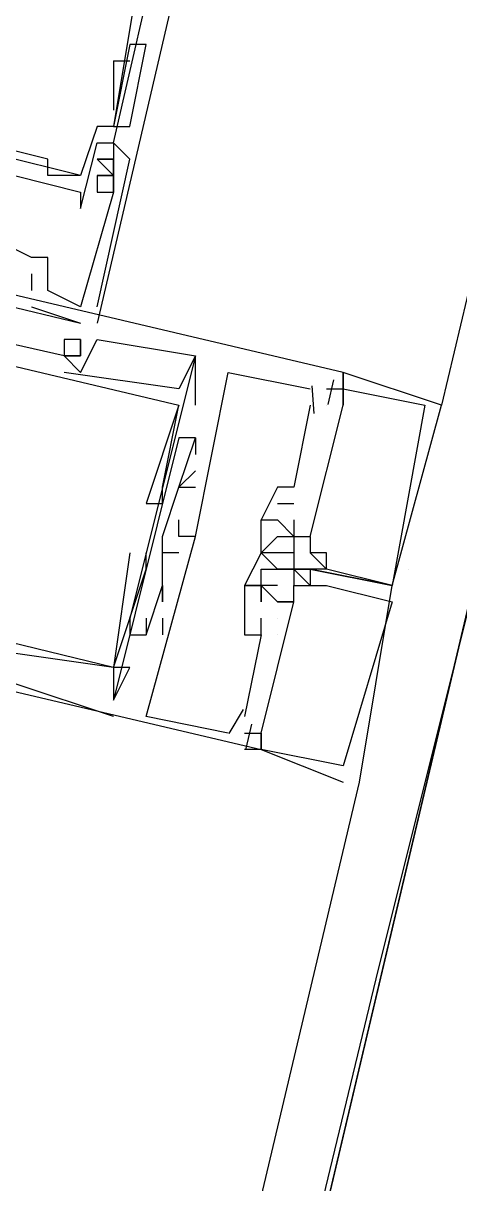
# Model space of a CAD drawing. Header units: feet. Extents: x -84 to 198, y -22 to 181.
# Drawn here: x 133.047 to 133.402, y 97.758 to 98.702 of the extents above; entities that cross this region are included whole.
import ezdxf

# ---------------------------------------------------------------- set-up
doc = ezdxf.new("R2010")
doc.units = ezdxf.units.FT
doc.layers.add('A-LINEA', color=7, linetype='CONTINUOUS')

msp = doc.modelspace()

# ---------------------------------------------------------------- linework, layer by layer
at = {"layer": 'A-LINEA'}
for p, q in [((135.2667, 106.0978), (131.36, 89.5511)), ((135.1333, 105.7644), (133.3867, 98.3911)), ((135.1333, 105.7644), (133.3867, 98.3911)), ((133.2, 98.8578), (133.1067, 98.4578)), ((133.1333, 98.6844), (133.12, 98.6178)), ((133.1333, 98.6844), (133.12, 98.6178)), ((133.1467, 98.6844), (133.1467, 98.6844)), ((133.12, 98.6711), (133.12, 98.6444)), ((133.12, 98.6711), (133.1333, 98.6711)), ((133.12, 98.6444), (133.12, 98.6311)), ((133.1067, 98.6178), (133.1067, 98.6178)), ((133.12, 98.6178), (133.12, 98.6178)), ((133.1333, 98.6178), (133.1333, 98.6178)), ((133.0933, 98.5778), (132.9867, 98.6044)), ((133.0933, 98.5778), (132.9867, 98.6044)), ((133.0933, 98.5778), (132.9867, 98.6044)), ((133.1067, 98.6044), (133.1067, 98.6044)), ((133.12, 98.6044), (133.12, 98.6044)), ((133.12, 98.6044), (133.12, 98.6044)), ((133.12, 98.6044), (133.12, 98.6044)), ((133.12, 98.6044), (133.12, 98.6044)), ((133.0667, 98.5911), (133.0667, 98.5911)), ((133.12, 98.5911), (133.1067, 98.5911)), ((133.12, 98.5911), (133.12, 98.5911)), ((133.12, 98.5911), (133.12, 98.5911)), ((133.12, 98.5911), (133.12, 98.5911)), ((133.1333, 98.5911), (133.1333, 98.5911)), ((133.1333, 98.5911), (133.1333, 98.5911)), ((133.1333, 98.5911), (133.1333, 98.5911)), ((133.0667, 98.5778), (133.0667, 98.5778)), ((133.0933, 98.5778), (133.0933, 98.5778)), ((133.1067, 98.5778), (133.1067, 98.5778)), ((133.1067, 98.5778), (133.1067, 98.5778)), ((133.1067, 98.5778), (133.1067, 98.5778)), ((133.1067, 98.5778), (133.1067, 98.5778)), ((133.12, 98.5778), (133.1067, 98.5778)), ((133.1067, 98.5778), (133.12, 98.5778)), ((133.12, 98.5778), (133.12, 98.5778)), ((133.12, 98.5778), (133.12, 98.5778)), ((133.12, 98.5778), (133.12, 98.5778)), ((132.6533, 98.5644), (133.0933, 98.4578)), ((132.6533, 98.5644), (133.0933, 98.4578)), ((132.6533, 98.5644), (133.0933, 98.4578)), ((133.0933, 98.5644), (133.0933, 98.5644)), ((133.1067, 98.5644), (133.1067, 98.5644)), ((133.1067, 98.5644), (133.1067, 98.5644)), ((133.1067, 98.5644), (133.1067, 98.5644)), ((133.12, 98.5644), (133.12, 98.5644)), ((133.12, 98.5644), (133.12, 98.5644)), ((133.12, 98.5644), (133.12, 98.5644)), ((133.12, 98.5644), (133.12, 98.5644)), ((133.12, 98.5644), (133.12, 98.5644)), ((133.12, 98.5644), (133.12, 98.5644)), ((133.0933, 98.5511), (133.0933, 98.5511)), ((133.0533, 98.5111), (133.0533, 98.5111)), ((133.0533, 98.5111), (133.0533, 98.5111)), ((133.0533, 98.5111), (133.0533, 98.5111)), ((133.0667, 98.5111), (133.0667, 98.5111)), ((133.0667, 98.5111), (133.0667, 98.5111)), ((133.0667, 98.5111), (133.0667, 98.5111)), ((133.0533, 98.4978), (133.0533, 98.4978)), ((133.0533, 98.4978), (133.0533, 98.4978)), ((133.0533, 98.4978), (133.0533, 98.4978)), ((133.0533, 98.4844), (133.0533, 98.4844)), ((133.0533, 98.4844), (133.0533, 98.4844)), ((133.0533, 98.4844), (133.0533, 98.4844)), ((133.0667, 98.4844), (133.0667, 98.4844)), ((133.0667, 98.4844), (133.0667, 98.4844)), ((133.0667, 98.4844), (133.0667, 98.4844)), ((133.0533, 98.4711), (133.0933, 98.4578)), ((133.0533, 98.4711), (133.0533, 98.4711)), ((133.0533, 98.4711), (133.0933, 98.4578)), ((133.0533, 98.4711), (133.0533, 98.4711)), ((133.0533, 98.4711), (133.0933, 98.4578)), ((133.0533, 98.4711), (133.0533, 98.4711)), ((133.0933, 98.4711), (133.0933, 98.4711)), ((133.0933, 98.4711), (133.0933, 98.4711)), ((133.0933, 98.4711), (133.0933, 98.4711)), ((133.0933, 98.4711), (133.0933, 98.4711)), ((133.0933, 98.4711), (133.0933, 98.4711)), ((133.0933, 98.4711), (133.0933, 98.4711)), ((133.1067, 98.4711), (133.1067, 98.4711)), ((133.1067, 98.4711), (133.1067, 98.4711)), ((133.1067, 98.4711), (133.1067, 98.4711)), ((133.0933, 98.4578), (133.0933, 98.4578)), ((133.0933, 98.4578), (133.0933, 98.4578)), ((133.0933, 98.4578), (133.0933, 98.4578)), ((133.0933, 98.4578), (133.0933, 98.4578)), ((133.0933, 98.4578), (133.0933, 98.4578)), ((133.0933, 98.4578), (133.0933, 98.4578)), ((133.08, 98.4444), (133.08, 98.4444)), ((133.08, 98.4444), (133.08, 98.4444)), ((133.08, 98.4444), (133.08, 98.4444)), ((133.0933, 98.4444), (133.0933, 98.4444)), ((133.0933, 98.4444), (133.0933, 98.4444)), ((133.0933, 98.4444), (133.0933, 98.4444)), ((133.0933, 98.4444), (133.0933, 98.4444)), ((133.0933, 98.4444), (133.0933, 98.4444)), ((133.0933, 98.4444), (133.0933, 98.4444)), ((133.1067, 98.4444), (133.1067, 98.4444)), ((133.1067, 98.4444), (133.1067, 98.4444)), ((133.1067, 98.4444), (133.1067, 98.4444)), ((133.08, 98.4311), (133.08, 98.4311)), ((133.08, 98.4311), (133.08, 98.4311)), ((133.08, 98.4311), (133.08, 98.4311)), ((133.08, 98.4311), (133.08, 98.4311)), ((133.08, 98.4311), (133.08, 98.4311)), ((133.08, 98.4311), (133.08, 98.4311)), ((133.08, 98.4311), (133.08, 98.4311)), ((133.08, 98.4311), (133.08, 98.4311)), ((133.08, 98.4311), (133.08, 98.4311)), ((133.0933, 98.4311), (133.0933, 98.4311)), ((133.0933, 98.4311), (133.0933, 98.4311)), ((133.0933, 98.4311), (133.0933, 98.4311)), ((133.0933, 98.4311), (133.0933, 98.4311)), ((133.0933, 98.4311), (133.0933, 98.4311)), ((133.0933, 98.4311), (133.0933, 98.4311)), ((133.1867, 98.3911), (133.1867, 98.4311)), ((133.1867, 98.4311), (133.1867, 98.4311)), ((133.1867, 98.4311), (133.1867, 98.4311)), ((133.1867, 98.3911), (133.1867, 98.4311)), ((133.1867, 98.4311), (133.1867, 98.4311)), ((133.1867, 98.4311), (133.1867, 98.4311)), ((133.1867, 98.3911), (133.1867, 98.4311)), ((133.1867, 98.4311), (133.1867, 98.4311)), ((133.1867, 98.4311), (133.1867, 98.4311)), ((133.08, 98.4178), (133.08, 98.4178)), ((133.08, 98.4178), (133.08, 98.4178)), ((133.08, 98.4178), (133.08, 98.4178)), ((133.0933, 98.4178), (133.0933, 98.4178)), ((133.0933, 98.4178), (133.0933, 98.4178)), ((133.0933, 98.4178), (133.0933, 98.4178)), ((133.2133, 98.4178), (133.2133, 98.4178)), ((133.2133, 98.4178), (133.2133, 98.4178)), ((133.2133, 98.4178), (133.2133, 98.4178)), ((133.3067, 98.4178), (133.3067, 98.4178)), ((133.3067, 98.4178), (133.3067, 98.4178)), ((133.3067, 98.4178), (133.3067, 98.4178)), ((133.3067, 98.4178), (133.3067, 98.4178)), ((133.3067, 98.4178), (133.3067, 98.4178)), ((133.3067, 98.4178), (133.3067, 98.4178)), ((133.2813, 98.4069), (133.2829, 98.3843)), ((133.2813, 98.4069), (133.2829, 98.3843)), ((133.2813, 98.4069), (133.2829, 98.3843)), ((133.299, 98.4117), (133.2943, 98.3917)), ((133.299, 98.4117), (133.2943, 98.3917)), ((133.299, 98.4117), (133.2943, 98.3917)), ((133.1733, 98.4044), (133.1733, 98.4044)), ((133.1733, 98.4044), (133.1733, 98.4044)), ((133.1733, 98.4044), (133.1733, 98.4044)), ((133.28, 98.4044), (133.28, 98.4044)), ((133.28, 98.4044), (133.28, 98.4044)), ((133.28, 98.4044), (133.28, 98.4044)), ((133.2933, 98.4044), (133.2933, 98.4044)), ((133.2933, 98.4044), (133.2933, 98.4044)), ((133.2933, 98.4044), (133.2933, 98.4044)), ((133.3067, 98.4044), (133.3067, 98.4044)), ((133.3067, 98.4044), (133.3067, 98.4044)), ((133.3067, 98.4044), (133.3067, 98.4044)), ((133.3067, 98.4044), (133.3067, 98.4044)), ((133.3067, 98.4044), (133.3067, 98.4044)), ((133.3067, 98.4044), (133.3067, 98.4044)), ((133.1733, 98.3911), (133.1733, 98.3911)), ((133.1733, 98.3911), (133.1733, 98.3911)), ((133.1733, 98.3911), (133.1733, 98.3911)), ((133.1733, 98.3911), (133.1733, 98.3911)), ((133.1733, 98.3911), (133.1733, 98.3911)), ((133.1733, 98.3911), (133.1733, 98.3911)), ((133.1867, 98.3911), (133.1867, 98.3911)), ((133.1867, 98.3911), (133.1867, 98.3911)), ((133.1867, 98.3911), (133.1867, 98.3911)), ((133.28, 98.3911), (133.2667, 98.3244)), ((133.28, 98.3911), (133.2667, 98.3244)), ((133.28, 98.3911), (133.2667, 98.3244)), ((133.28, 98.3911), (133.28, 98.3911)), ((133.28, 98.3911), (133.28, 98.3911)), ((133.28, 98.3911), (133.28, 98.3911)), ((133.2933, 98.3911), (133.2933, 98.3911)), ((133.2933, 98.3911), (133.2933, 98.3911)), ((133.2933, 98.3911), (133.2933, 98.3911)), ((133.2933, 98.3911), (133.2933, 98.3911)), ((133.2933, 98.3911), (133.2933, 98.3911)), ((133.2933, 98.3911), (133.2933, 98.3911)), ((133.3067, 98.3911), (133.3067, 98.3911)), ((133.3067, 98.3911), (133.3067, 98.3911)), ((133.3067, 98.3911), (133.3067, 98.3911)), ((133.3067, 98.3911), (133.3067, 98.3911)), ((133.3067, 98.3911), (133.3067, 98.3911)), ((133.3067, 98.3911), (133.3067, 98.3911)), ((133.3733, 98.3911), (133.3733, 98.3911)), ((133.3733, 98.3911), (133.3733, 98.3911)), ((133.3733, 98.3911), (133.3733, 98.3911)), ((133.3867, 98.3911), (133.3867, 98.3911)), ((133.3867, 98.3911), (133.3867, 98.3911)), ((133.3867, 98.3911), (133.3867, 98.3911)), ((133.1733, 98.3644), (133.1733, 98.3644)), ((133.1733, 98.3644), (133.1733, 98.3644)), ((133.1733, 98.3644), (133.1733, 98.3644)), ((133.1867, 98.3644), (133.1867, 98.3644)), ((133.1867, 98.3644), (133.1867, 98.3644)), ((133.1867, 98.3644), (133.1867, 98.3644)), ((133.1867, 98.3644), (133.1867, 98.3644)), ((133.1867, 98.3644), (133.1867, 98.3644)), ((133.1867, 98.3644), (133.1867, 98.3644)), ((133.1867, 98.3511), (133.1867, 98.3511)), ((133.1867, 98.3511), (133.1867, 98.3511)), ((133.1867, 98.3511), (133.1867, 98.3511)), ((133.1867, 98.3378), (133.1867, 98.3378)), ((133.1867, 98.3378), (133.1867, 98.3378)), ((133.1867, 98.3378), (133.1867, 98.3378)), ((133.16, 98.3244), (133.16, 98.3244)), ((133.16, 98.3244), (133.16, 98.3244)), ((133.16, 98.3244), (133.16, 98.3244)), ((133.1733, 98.3244), (133.1733, 98.3244)), ((133.1733, 98.3244), (133.1733, 98.3244)), ((133.1733, 98.3244), (133.1733, 98.3244)), ((133.1733, 98.3244), (133.1733, 98.3244)), ((133.1733, 98.3244), (133.1733, 98.3244)), ((133.1733, 98.3244), (133.1733, 98.3244)), ((133.1867, 98.3244), (133.1867, 98.3244)), ((133.1867, 98.3244), (133.1867, 98.3244)), ((133.1867, 98.3244), (133.1867, 98.3244)), ((133.2533, 98.3244), (133.2533, 98.3244)), ((133.2533, 98.3244), (133.2533, 98.3244)), ((133.2533, 98.3244), (133.2533, 98.3244)), ((133.2667, 98.3244), (133.2667, 98.3244)), ((133.2667, 98.3244), (133.2667, 98.3244)), ((133.2667, 98.3244), (133.2667, 98.3244)), ((133.1467, 98.3111), (133.1467, 98.3111)), ((133.1467, 98.3111), (133.1467, 98.3111)), ((133.1467, 98.3111), (133.1467, 98.3111)), ((133.16, 98.3111), (133.16, 98.3111)), ((133.16, 98.3111), (133.16, 98.3111)), ((133.16, 98.3111), (133.16, 98.3111)), ((133.2533, 98.3111), (133.2667, 98.3111)), ((133.2533, 98.3111), (133.2533, 98.3111)), ((133.2533, 98.3111), (133.2667, 98.3111)), ((133.2533, 98.3111), (133.2533, 98.3111)), ((133.2533, 98.3111), (133.2667, 98.3111)), ((133.2533, 98.3111), (133.2533, 98.3111)), ((133.2667, 98.3111), (133.2667, 98.3111)), ((133.2667, 98.3111), (133.2667, 98.3111)), ((133.2667, 98.3111), (133.2667, 98.3111)), ((133.1733, 98.2978), (133.1733, 98.2978)), ((133.1733, 98.2978), (133.1733, 98.2978)), ((133.1733, 98.2978), (133.1733, 98.2978)), ((133.24, 98.2978), (133.24, 98.2978)), ((133.24, 98.2978), (133.24, 98.2978)), ((133.24, 98.2978), (133.24, 98.2978)), ((133.24, 98.2978), (133.24, 98.2978)), ((133.24, 98.2978), (133.24, 98.2978)), ((133.24, 98.2978), (133.24, 98.2978)), ((133.2533, 98.2978), (133.2533, 98.2978)), ((133.2533, 98.2978), (133.2533, 98.2978)), ((133.2533, 98.2978), (133.2533, 98.2978)), ((133.2533, 98.2978), (133.2533, 98.2978)), ((133.2533, 98.2978), (133.2533, 98.2978)), ((133.2533, 98.2978), (133.2533, 98.2978)), ((133.2667, 98.2978), (133.2667, 98.2978)), ((133.2667, 98.2978), (133.2667, 98.2978)), ((133.2667, 98.2978), (133.2667, 98.2978)), ((133.16, 98.2844), (133.16, 98.2844)), ((133.16, 98.2844), (133.16, 98.2844)), ((133.16, 98.2844), (133.16, 98.2844)), ((133.16, 98.2844), (133.16, 98.2844)), ((133.16, 98.2844), (133.16, 98.2844)), ((133.16, 98.2844), (133.16, 98.2844)), ((133.1733, 98.2844), (133.1733, 98.2844)), ((133.1733, 98.2844), (133.1733, 98.2844)), ((133.1733, 98.2844), (133.1733, 98.2844)), ((133.1733, 98.2844), (133.1733, 98.2844)), ((133.1733, 98.2844), (133.1733, 98.2844)), ((133.1733, 98.2844), (133.1733, 98.2844)), ((133.1867, 98.2844), (133.1867, 98.2844)), ((133.1867, 98.2844), (133.1867, 98.2844)), ((133.1867, 98.2844), (133.1867, 98.2844)), ((133.1867, 98.2844), (133.1867, 98.2844)), ((133.1867, 98.2844), (133.1867, 98.2844)), ((133.1867, 98.2844), (133.1867, 98.2844)), ((133.2533, 98.2844), (133.2533, 98.2844)), ((133.2533, 98.2844), (133.2533, 98.2844)), ((133.2533, 98.2844), (133.2533, 98.2844)), ((133.2667, 98.2844), (133.2667, 98.2844)), ((133.2667, 98.2844), (133.2667, 98.2844)), ((133.2667, 98.2844), (133.2667, 98.2844)), ((133.2667, 98.2844), (133.2667, 98.2844)), ((133.2667, 98.2844), (133.2667, 98.2844)), ((133.2667, 98.2844), (133.2667, 98.2844)), ((133.2667, 98.2844), (133.2667, 98.2844)), ((133.2667, 98.2844), (133.2667, 98.2844)), ((133.2667, 98.2844), (133.2667, 98.2844)), ((133.28, 98.2844), (133.28, 98.2844)), ((133.28, 98.2844), (133.28, 98.2844)), ((133.28, 98.2844), (133.28, 98.2844)), ((133.28, 98.2844), (133.28, 98.2844)), ((133.28, 98.2844), (133.28, 98.2844)), ((133.28, 98.2844), (133.28, 98.2844)), ((133.1333, 98.2711), (133.1333, 98.2711)), ((133.1333, 98.2711), (133.1333, 98.2711)), ((133.1333, 98.2711), (133.1333, 98.2711)), ((133.1333, 98.2711), (133.1333, 98.2711)), ((133.1333, 98.2711), (133.1333, 98.2711)), ((133.1333, 98.2711), (133.1333, 98.2711)), ((133.1467, 98.2711), (133.1467, 98.2711)), ((133.1467, 98.2711), (133.1467, 98.2711)), ((133.1467, 98.2711), (133.1467, 98.2711)), ((133.1467, 98.2711), (133.1467, 98.2711)), ((133.1467, 98.2711), (133.1467, 98.2711)), ((133.1467, 98.2711), (133.1467, 98.2711)), ((133.1733, 98.2711), (133.16, 98.2711)), ((133.16, 98.2711), (133.16, 98.2711)), ((133.1733, 98.2711), (133.16, 98.2711)), ((133.16, 98.2711), (133.16, 98.2711)), ((133.1733, 98.2711), (133.16, 98.2711)), ((133.16, 98.2711), (133.16, 98.2711)), ((133.1733, 98.2711), (133.1733, 98.2711)), ((133.1733, 98.2711), (133.1733, 98.2711)), ((133.1733, 98.2711), (133.1733, 98.2711)), ((133.24, 98.2711), (133.24, 98.2711)), ((133.24, 98.2711), (133.24, 98.2711)), ((133.24, 98.2711), (133.24, 98.2711)), ((133.24, 98.2711), (133.24, 98.2711)), ((133.24, 98.2711), (133.24, 98.2711)), ((133.24, 98.2711), (133.24, 98.2711)), ((133.24, 98.2711), (133.24, 98.2711)), ((133.24, 98.2711), (133.24, 98.2711)), ((133.24, 98.2711), (133.24, 98.2711)), ((133.24, 98.2711), (133.24, 98.2711)), ((133.24, 98.2711), (133.24, 98.2711)), ((133.24, 98.2711), (133.24, 98.2711)), ((133.2533, 98.2711), (133.2533, 98.2711)), ((133.2533, 98.2711), (133.2533, 98.2711)), ((133.2533, 98.2711), (133.2533, 98.2711)), ((133.2667, 98.2711), (133.2667, 98.2578)), ((133.2667, 98.2711), (133.2667, 98.2711)), ((133.2667, 98.2711), (133.2667, 98.2711)), ((133.2667, 98.2711), (133.2667, 98.2578)), ((133.2667, 98.2711), (133.2667, 98.2711)), ((133.2667, 98.2711), (133.2667, 98.2711)), ((133.2667, 98.2711), (133.2667, 98.2578)), ((133.2667, 98.2711), (133.2667, 98.2711)), ((133.2667, 98.2711), (133.2667, 98.2711)), ((133.28, 98.2711), (133.28, 98.2711)), ((133.28, 98.2711), (133.28, 98.2711)), ((133.28, 98.2711), (133.28, 98.2711)), ((133.28, 98.2711), (133.28, 98.2711)), ((133.28, 98.2711), (133.28, 98.2711)), ((133.28, 98.2711), (133.28, 98.2711)), ((133.2933, 98.2711), (133.2933, 98.2711)), ((133.2933, 98.2711), (133.2933, 98.2711)), ((133.2933, 98.2711), (133.2933, 98.2711)), ((133.1467, 98.2578), (133.1467, 98.2578)), ((133.1467, 98.2578), (133.1467, 98.2578)), ((133.1467, 98.2578), (133.1467, 98.2578)), ((133.1467, 98.2578), (133.1467, 98.2578)), ((133.1467, 98.2578), (133.1467, 98.2578)), ((133.1467, 98.2578), (133.1467, 98.2578)), ((133.24, 98.2578), (133.24, 98.2578)), ((133.24, 98.2578), (133.24, 98.2578)), ((133.24, 98.2578), (133.24, 98.2578)), ((133.24, 98.2578), (133.24, 98.2578)), ((133.24, 98.2578), (133.24, 98.2578)), ((133.24, 98.2578), (133.24, 98.2578)), ((133.2533, 98.2578), (133.2533, 98.2578)), ((133.2533, 98.2578), (133.2533, 98.2578)), ((133.2533, 98.2578), (133.2533, 98.2578)), ((133.2533, 98.2578), (133.2533, 98.2578)), ((133.2533, 98.2578), (133.2533, 98.2578)), ((133.2533, 98.2578), (133.2533, 98.2578)), ((133.2533, 98.2578), (133.2533, 98.2578)), ((133.2533, 98.2578), (133.2533, 98.2578)), ((133.2533, 98.2578), (133.2533, 98.2578)), ((133.2667, 98.2578), (133.2667, 98.2578)), ((133.2667, 98.2578), (133.2667, 98.2578)), ((133.2667, 98.2578), (133.2667, 98.2578)), ((133.2667, 98.2578), (133.2667, 98.2578)), ((133.2667, 98.2578), (133.2667, 98.2578)), ((133.2667, 98.2578), (133.2667, 98.2578)), ((133.2667, 98.2578), (133.2667, 98.2578)), ((133.2667, 98.2578), (133.2667, 98.2578)), ((133.2667, 98.2578), (133.2667, 98.2578)), ((133.2667, 98.2578), (133.2667, 98.2578)), ((133.2667, 98.2578), (133.2667, 98.2578)), ((133.2667, 98.2578), (133.2667, 98.2578)), ((133.2667, 98.2578), (133.2667, 98.2578)), ((133.2667, 98.2578), (133.2667, 98.2578)), ((133.2667, 98.2578), (133.2667, 98.2578)), ((133.2667, 98.2578), (133.2667, 98.2578)), ((133.2667, 98.2578), (133.2667, 98.2578)), ((133.2667, 98.2578), (133.2667, 98.2578)), ((133.2667, 98.2578), (133.2667, 98.2578)), ((133.2667, 98.2578), (133.2667, 98.2578)), ((133.2667, 98.2578), (133.2667, 98.2578)), ((133.2667, 98.2578), (133.2667, 98.2578)), ((133.2667, 98.2578), (133.2667, 98.2578)), ((133.2667, 98.2578), (133.2667, 98.2578)), ((133.28, 98.2578), (133.28, 98.2578)), ((133.28, 98.2578), (133.28, 98.2578)), ((133.28, 98.2578), (133.28, 98.2578)), ((133.28, 98.2578), (133.28, 98.2578)), ((133.28, 98.2578), (133.28, 98.2578)), ((133.28, 98.2578), (133.28, 98.2578)), ((133.28, 98.2578), (133.28, 98.2578)), ((133.28, 98.2578), (133.28, 98.2578)), ((133.28, 98.2578), (133.28, 98.2578)), ((133.28, 98.2578), (133.28, 98.2578)), ((133.28, 98.2578), (133.28, 98.2578)), ((133.28, 98.2578), (133.28, 98.2578)), ((133.28, 98.2578), (133.28, 98.2578)), ((133.28, 98.2578), (133.28, 98.2578)), ((133.28, 98.2578), (133.28, 98.2578)), ((133.28, 98.2578), (133.28, 98.2578)), ((133.28, 98.2578), (133.28, 98.2578)), ((133.28, 98.2578), (133.28, 98.2578)), ((133.2933, 98.2578), (133.2933, 98.2578)), ((133.2933, 98.2578), (133.2933, 98.2578)), ((133.2933, 98.2578), (133.2933, 98.2578)), ((133.2933, 98.2578), (133.2933, 98.2578)), ((133.2933, 98.2578), (133.2933, 98.2578)), ((133.2933, 98.2578), (133.2933, 98.2578)), ((133.36, 98.2578), (133.36, 98.2578)), ((133.36, 98.2578), (133.36, 98.2578)), ((133.16, 98.2444), (133.16, 98.2444)), ((133.16, 98.2444), (133.16, 98.2444)), ((133.16, 98.2444), (133.16, 98.2444)), ((133.16, 98.2444), (133.16, 98.2444)), ((133.16, 98.2444), (133.16, 98.2444)), ((133.16, 98.2444), (133.16, 98.2444)), ((133.2267, 98.2444), (133.2267, 98.2444)), ((133.2267, 98.2444), (133.2267, 98.2444)), ((133.2267, 98.2444), (133.2267, 98.2444)), ((133.2267, 98.2444), (133.2267, 98.2444)), ((133.2267, 98.2444), (133.2267, 98.2444)), ((133.2267, 98.2444), (133.2267, 98.2444)), ((133.2267, 98.2444), (133.2267, 98.2444)), ((133.2267, 98.2444), (133.2267, 98.2444)), ((133.2267, 98.2444), (133.2267, 98.2444)), ((133.24, 98.2444), (133.24, 98.2444)), ((133.24, 98.2444), (133.24, 98.2444)), ((133.24, 98.2444), (133.24, 98.2444)), ((133.24, 98.2444), (133.24, 98.2444)), ((133.24, 98.2444), (133.24, 98.2444)), ((133.24, 98.2444), (133.24, 98.2444)), ((133.24, 98.2444), (133.24, 98.2444)), ((133.24, 98.2444), (133.24, 98.2444)), ((133.24, 98.2444), (133.24, 98.2444)), ((133.24, 98.2444), (133.24, 98.2444)), ((133.24, 98.2444), (133.24, 98.2444)), ((133.24, 98.2444), (133.24, 98.2444)), ((133.24, 98.2444), (133.24, 98.2444)), ((133.24, 98.2444), (133.24, 98.2444)), ((133.24, 98.2444), (133.24, 98.2444)), ((133.24, 98.2444), (133.24, 98.2444)), ((133.24, 98.2444), (133.24, 98.2444)), ((133.24, 98.2444), (133.24, 98.2444)), ((133.24, 98.2444), (133.24, 98.2444)), ((133.24, 98.2444), (133.24, 98.2444)), ((133.24, 98.2444), (133.24, 98.2444)), ((133.2533, 98.2444), (133.2533, 98.2444)), ((133.2533, 98.2444), (133.2533, 98.2444)), ((133.2533, 98.2444), (133.2533, 98.2444)), ((133.2533, 98.2444), (133.2533, 98.2444)), ((133.2533, 98.2444), (133.2533, 98.2444)), ((133.2533, 98.2444), (133.2533, 98.2444)), ((133.2667, 98.2444), (133.2667, 98.2444)), ((133.2667, 98.2444), (133.2667, 98.2444)), ((133.2667, 98.2444), (133.2667, 98.2444)), ((133.2667, 98.2444), (133.2667, 98.2444)), ((133.2667, 98.2444), (133.2667, 98.2444)), ((133.2667, 98.2444), (133.2667, 98.2444)), ((133.28, 98.2444), (133.28, 98.2444)), ((133.28, 98.2444), (133.28, 98.2444)), ((133.28, 98.2444), (133.28, 98.2444)), ((133.28, 98.2444), (133.28, 98.2444)), ((133.28, 98.2444), (133.28, 98.2444)), ((133.28, 98.2444), (133.28, 98.2444)), ((133.2933, 98.2444), (133.2933, 98.2444)), ((133.2933, 98.2444), (133.2933, 98.2444)), ((133.2933, 98.2444), (133.2933, 98.2444)), ((133.2933, 98.2444), (133.2933, 98.2444)), ((133.2933, 98.2444), (133.2933, 98.2444)), ((133.2933, 98.2444), (133.2933, 98.2444)), ((133.3467, 98.2444), (133.3467, 98.2444)), ((133.3467, 98.2444), (133.3467, 98.2444)), ((133.3467, 98.2444), (133.3467, 98.2444)), ((133.3467, 98.2444), (133.3467, 98.2444)), ((133.3467, 98.2444), (133.3467, 98.2444)), ((133.3467, 98.2444), (133.3467, 98.2444)), ((133.3467, 98.2444), (133.3467, 98.2444)), ((133.3467, 98.2444), (133.3467, 98.2444)), ((133.3467, 98.2444), (133.3467, 98.2444)), ((133.3467, 98.2444), (133.3467, 98.2444)), ((133.3467, 98.2444), (133.3467, 98.2444)), ((133.3467, 98.2444), (133.3467, 98.2444)), ((133.16, 98.2311), (133.16, 98.2311)), ((133.16, 98.2311), (133.16, 98.2311)), ((133.16, 98.2311), (133.16, 98.2311)), ((133.24, 98.2311), (133.24, 98.2311)), ((133.24, 98.2311), (133.24, 98.2311)), ((133.24, 98.2311), (133.24, 98.2311)), ((133.24, 98.2311), (133.24, 98.2311)), ((133.24, 98.2311), (133.24, 98.2311)), ((133.24, 98.2311), (133.24, 98.2311)), ((133.24, 98.2311), (133.24, 98.2311)), ((133.24, 98.2311), (133.24, 98.2311)), ((133.24, 98.2311), (133.24, 98.2311)), ((133.2533, 98.2311), (133.2533, 98.2311)), ((133.2533, 98.2311), (133.2533, 98.2311)), ((133.2533, 98.2311), (133.2533, 98.2311)), ((133.2533, 98.2311), (133.2533, 98.2311)), ((133.2533, 98.2311), (133.2533, 98.2311)), ((133.2533, 98.2311), (133.2533, 98.2311)), ((133.2533, 98.2311), (133.2533, 98.2311)), ((133.2533, 98.2311), (133.2533, 98.2311)), ((133.2533, 98.2311), (133.2533, 98.2311)), ((133.2667, 98.2311), (133.2667, 98.2311)), ((133.2667, 98.2311), (133.2667, 98.2311)), ((133.2667, 98.2311), (133.2667, 98.2311)), ((133.2667, 98.2311), (133.2667, 98.2311)), ((133.2667, 98.2311), (133.2667, 98.2311)), ((133.2667, 98.2311), (133.2667, 98.2311)), ((133.2667, 98.2311), (133.2667, 98.2311)), ((133.2667, 98.2311), (133.2667, 98.2311)), ((133.2667, 98.2311), (133.2667, 98.2311)), ((133.3467, 98.2311), (133.3467, 98.2311)), ((133.3467, 98.2311), (133.3467, 98.2311)), ((133.3467, 98.2311), (133.3467, 98.2311)), ((133.3467, 98.2311), (133.3467, 98.2311)), ((133.3467, 98.2311), (133.3467, 98.2311)), ((133.3467, 98.2311), (133.3467, 98.2311)), ((133.3467, 98.2311), (133.3467, 98.2311)), ((133.3467, 98.2311), (133.3467, 98.2311)), ((133.1333, 98.2178), (133.1333, 98.2178)), ((133.1333, 98.2178), (133.1333, 98.2178)), ((133.1333, 98.2178), (133.1333, 98.2178)), ((133.1467, 98.2178), (133.1467, 98.2178)), ((133.1467, 98.2178), (133.1467, 98.2178)), ((133.1467, 98.2178), (133.1467, 98.2178)), ((133.16, 98.2178), (133.16, 98.2044)), ((133.16, 98.2178), (133.16, 98.2178)), ((133.16, 98.2178), (133.16, 98.2044)), ((133.16, 98.2178), (133.16, 98.2178)), ((133.16, 98.2178), (133.16, 98.2044)), ((133.16, 98.2178), (133.16, 98.2178)), ((133.2267, 98.2178), (133.2267, 98.2178)), ((133.2267, 98.2178), (133.2267, 98.2178)), ((133.2267, 98.2178), (133.2267, 98.2178)), ((133.2267, 98.2178), (133.2267, 98.2178)), ((133.2267, 98.2178), (133.2267, 98.2178)), ((133.2267, 98.2178), (133.2267, 98.2178)), ((133.24, 98.2044), (133.24, 98.2178)), ((133.24, 98.2178), (133.24, 98.2178)), ((133.24, 98.2178), (133.24, 98.2178)), ((133.24, 98.2178), (133.24, 98.2178)), ((133.24, 98.2044), (133.24, 98.2178)), ((133.24, 98.2178), (133.24, 98.2178)), ((133.24, 98.2178), (133.24, 98.2178)), ((133.24, 98.2178), (133.24, 98.2178)), ((133.24, 98.2044), (133.24, 98.2178)), ((133.24, 98.2178), (133.24, 98.2178)), ((133.24, 98.2178), (133.24, 98.2178)), ((133.24, 98.2178), (133.24, 98.2178)), ((133.2533, 98.2178), (133.2533, 98.2178)), ((133.2533, 98.2178), (133.2533, 98.2178)), ((133.2533, 98.2178), (133.2533, 98.2178)), ((133.2533, 98.2178), (133.2533, 98.2178)), ((133.2533, 98.2178), (133.2533, 98.2178)), ((133.2533, 98.2178), (133.2533, 98.2178)), ((133.1333, 98.2044), (133.1333, 98.2044)), ((133.1333, 98.2044), (133.1333, 98.2044)), ((133.1333, 98.2044), (133.1333, 98.2044)), ((133.1467, 98.2044), (133.1467, 98.2044)), ((133.1467, 98.2044), (133.1467, 98.2044)), ((133.1467, 98.2044), (133.1467, 98.2044)), ((133.1467, 98.2044), (133.1467, 98.2044)), ((133.1467, 98.2044), (133.1467, 98.2044)), ((133.1467, 98.2044), (133.1467, 98.2044)), ((133.16, 98.2044), (133.16, 98.2044)), ((133.16, 98.2044), (133.16, 98.2044)), ((133.16, 98.2044), (133.16, 98.2044)), ((133.2267, 98.2044), (133.2267, 98.2044)), ((133.2267, 98.2044), (133.2267, 98.2044)), ((133.2267, 98.2044), (133.2267, 98.2044)), ((133.24, 98.2044), (133.24, 98.2044)), ((133.24, 98.2044), (133.24, 98.2044)), ((133.24, 98.2044), (133.24, 98.2044)), ((133.24, 98.2044), (133.24, 98.2044)), ((133.24, 98.2044), (133.24, 98.2044)), ((133.24, 98.2044), (133.24, 98.2044)), ((133.2533, 98.2044), (133.2533, 98.2044)), ((133.2533, 98.2044), (133.2533, 98.2044)), ((133.2533, 98.2044), (133.2533, 98.2044)), ((133.2533, 98.2044), (133.2533, 98.2044)), ((133.2533, 98.2044), (133.2533, 98.2044)), ((133.2533, 98.2044), (133.2533, 98.2044)), ((133.12, 98.1778), (133.12, 98.1778)), ((133.12, 98.1778), (133.12, 98.1778)), ((133.12, 98.1778), (133.12, 98.1778)), ((133.12, 98.1778), (133.12, 98.1778)), ((133.12, 98.1778), (133.12, 98.1778)), ((133.12, 98.1778), (133.12, 98.1778)), ((133.12, 98.1778), (133.12, 98.1778)), ((133.12, 98.1778), (133.12, 98.1778)), ((133.12, 98.1778), (133.12, 98.1778)), ((133.12, 98.1778), (133.12, 98.1778)), ((133.12, 98.1778), (133.12, 98.1778)), ((133.12, 98.1778), (133.12, 98.1778)), ((133.12, 98.1778), (133.12, 98.1778)), ((133.12, 98.1778), (133.12, 98.1778)), ((133.12, 98.1778), (133.12, 98.1778)), ((133.12, 98.1778), (133.12, 98.1778)), ((133.12, 98.1778), (133.12, 98.1778)), ((133.12, 98.1778), (133.12, 98.1778)), ((133.1333, 98.1778), (133.1333, 98.1778)), ((133.1333, 98.1778), (133.1333, 98.1778)), ((133.1333, 98.1778), (133.1333, 98.1778)), ((133.1333, 98.1778), (133.1333, 98.1778)), ((133.1333, 98.1778), (133.1333, 98.1778)), ((133.1333, 98.1778), (133.1333, 98.1778)), ((133.12, 98.1511), (133.12, 98.1511)), ((133.12, 98.1511), (133.12, 98.1511)), ((133.12, 98.1511), (133.12, 98.1511)), ((133.12, 98.1511), (133.12, 98.1511)), ((133.12, 98.1511), (133.12, 98.1511)), ((133.12, 98.1511), (133.12, 98.1511)), ((133.12, 98.1511), (133.12, 98.1511)), ((133.12, 98.1511), (133.12, 98.1511)), ((133.12, 98.1511), (133.12, 98.1511)), ((133.2255, 98.1435), (133.2139, 98.124)), ((133.2255, 98.1435), (133.2139, 98.124)), ((133.2255, 98.1435), (133.2139, 98.124)), ((133.12, 98.1378), (133.12, 98.1378)), ((133.12, 98.1378), (133.12, 98.1378)), ((133.12, 98.1378), (133.12, 98.1378)), ((133.1467, 98.1378), (133.1467, 98.1378)), ((133.1467, 98.1378), (133.1467, 98.1378)), ((133.1467, 98.1378), (133.1467, 98.1378)), ((133.2267, 98.1378), (133.2267, 98.1378)), ((133.2267, 98.1378), (133.2267, 98.1378)), ((133.2267, 98.1378), (133.2267, 98.1378)), ((133.2133, 98.1244), (133.2133, 98.1244)), ((133.2133, 98.1244), (133.2133, 98.1244)), ((133.2133, 98.1244), (133.2133, 98.1244)), ((133.2267, 98.1244), (133.2267, 98.1244)), ((133.2267, 98.1244), (133.2267, 98.1244)), ((133.2267, 98.1244), (133.2267, 98.1244)), ((133.2323, 98.1317), (133.2276, 98.1117)), ((133.2323, 98.1317), (133.2276, 98.1117)), ((133.2323, 98.1317), (133.2276, 98.1117)), ((133.24, 98.1244), (133.24, 98.1244)), ((133.24, 98.1244), (133.24, 98.1244)), ((133.24, 98.1244), (133.24, 98.1244)), ((133.24, 98.1244), (133.24, 98.1244)), ((133.24, 98.1244), (133.24, 98.1244)), ((133.24, 98.1244), (133.24, 98.1244)), ((133.24, 98.1244), (133.24, 98.1244)), ((133.24, 98.1244), (133.24, 98.1244)), ((133.24, 98.1244), (133.24, 98.1244)), ((133.2267, 98.1111), (133.2267, 98.1111)), ((133.2267, 98.1111), (133.2267, 98.1111)), ((133.2267, 98.1111), (133.2267, 98.1111)), ((133.24, 98.1111), (133.24, 98.1111)), ((133.24, 98.1111), (133.24, 98.1111)), ((133.24, 98.1111), (133.24, 98.1111)), ((133.24, 98.1111), (133.24, 98.1111)), ((133.24, 98.1111), (133.24, 98.1111)), ((133.24, 98.1111), (133.24, 98.1111)), ((133.24, 98.1111), (133.24, 98.1111)), ((133.24, 98.1111), (133.24, 98.1111)), ((133.24, 98.1111), (133.24, 98.1111)), ((133.24, 98.1111), (133.24, 98.1111)), ((133.24, 98.1111), (133.24, 98.1111)), ((133.24, 98.1111), (133.24, 98.1111)), ((133.24, 98.1111), (133.24, 98.1111)), ((133.24, 98.1111), (133.24, 98.1111)), ((133.24, 98.1111), (133.24, 98.1111)), ((133.3067, 98.0978), (133.3067, 98.0978)), ((133.3067, 98.0978), (133.3067, 98.0978)), ((133.3067, 98.0978), (133.3067, 98.0978)), ((133.3067, 98.0978), (133.3067, 98.0978)), ((133.3067, 98.0978), (133.3067, 98.0978)), ((133.3067, 98.0978), (133.3067, 98.0978)), ((131.5733, 90.7111), (133.32, 98.0844)), ((133.3067, 98.0844), (133.3067, 98.0844)), ((133.3067, 98.0844), (133.3067, 98.0844)), ((133.3067, 98.0844), (133.3067, 98.0844)), ((133.3067, 98.0844), (133.3067, 98.0844)), ((133.3067, 98.0844), (133.3067, 98.0844)), ((133.3067, 98.0844), (133.3067, 98.0844)), ((133.32, 98.0844), (133.32, 98.0844)), ((133.32, 98.0844), (133.32, 98.0844)), ((133.32, 98.0844), (133.32, 98.0844)), ((133.32, 98.0844), (133.32, 98.0844)), ((133.32, 98.0844), (133.32, 98.0844)), ((133.32, 98.0844), (133.32, 98.0844))]:
    msp.add_line(p, q, dxfattribs=at)
for points in [[(124.5867, 91.1511), (131.36, 89.5511), (135.2667, 106.0978)], [(134.5067, 102.8578), (134.4533, 102.6178), (134.3867, 102.3644), (134.32, 102.1111), (134.2667, 101.8444), (134.2, 101.5644), (134.1333, 101.2711), (134.0533, 100.9778), (133.9867, 100.6711), (133.9067, 100.3644), (133.84, 100.0311), (133.76, 99.7111), (133.68, 99.3644), (133.6, 99.0178), (133.5067, 98.6578), (133.4267, 98.2978), (133.3333, 97.9244), (133.24, 97.5378)], [(133.0133, 98.8178), (132.9733, 98.6444), (132.9867, 98.6311), (132.9733, 98.5778), (132.9867, 98.5911), (133.0933, 98.5644), (133.0933, 98.5511), (133.1067, 98.6044), (133.12, 98.6044), (133.16, 98.7778)], [(133.1333, 98.7511), (133.1333, 98.7911), (133.1467, 98.7911), (133.1467, 98.7778), (133.12, 98.6178), (133.1067, 98.6178), (133.0933, 98.5778), (133.0667, 98.5778), (133.0667, 98.5911), (133.0133, 98.6044), (133.0133, 98.5911), (132.9867, 98.6044), (132.9867, 98.6444)], [(133.12, 98.6178), (133.1333, 98.6178), (133.1467, 98.6844), (133.1333, 98.6844)], [(133.1067, 98.4711), (133.1333, 98.5911), (133.12, 98.6044), (133.12, 98.5911), (133.12, 98.5644), (133.12, 98.5778), (133.1067, 98.5778), (133.1067, 98.5644), (133.12, 98.5644), (133.0933, 98.4711), (133.0667, 98.4844), (133.0667, 98.5111), (133.0533, 98.5111), (133.0267, 98.5244), (133, 98.5244), (132.9867, 98.5378), (132.9733, 98.4978)], [(133.1067, 98.4711), (133.1333, 98.5911), (133.12, 98.6044), (133.12, 98.5911), (133.12, 98.5644), (133.12, 98.5778), (133.1067, 98.5778), (133.1067, 98.5644), (133.12, 98.5644), (133.0933, 98.4711), (133.0667, 98.4844), (133.0667, 98.5111), (133.0533, 98.5111), (133.0267, 98.5244), (133, 98.5244), (132.9867, 98.5378), (132.9733, 98.4978)], [(133.1067, 98.4711), (133.1333, 98.5911), (133.12, 98.6044), (133.12, 98.5911), (133.12, 98.5644), (133.12, 98.5778), (133.1067, 98.5778), (133.1067, 98.5644), (133.12, 98.5644), (133.0933, 98.4711), (133.0667, 98.4844), (133.0667, 98.5111), (133.0533, 98.5111), (133.0267, 98.5244), (133, 98.5244), (132.9867, 98.5378), (132.9733, 98.4978)], [(133.1067, 98.5911), (133.12, 98.5911), (133.1067, 98.5911)], [(133.12, 98.5911), (133.1067, 98.5911), (133.12, 98.5778), (133.1067, 98.5911)], [(133.12, 98.5911), (133.12, 98.5911), (133.12, 98.5911), (133.12, 98.5644), (133.12, 98.5644), (133.12, 98.5911)], [(133.2933, 98.4044), (133.3067, 98.4044), (133.3067, 98.4178), (132.6267, 98.5778), (132.5867, 98.4178)], [(133.2933, 98.4044), (133.3067, 98.4044), (133.3067, 98.4178), (132.6267, 98.5778), (132.5867, 98.4178)], [(133.2933, 98.4044), (133.3067, 98.4044), (133.3067, 98.4178), (132.6267, 98.5778), (132.5867, 98.4178)], [(133.1067, 98.5778), (133.12, 98.5778), (133.1067, 98.5778)], [(133.08, 98.4311), (133.0933, 98.4311), (133.0933, 98.4444), (133.08, 98.4444), (133.08, 98.4311), (132.6667, 98.5244)], [(133.08, 98.4311), (133.0933, 98.4311), (133.0933, 98.4444), (133.08, 98.4444), (133.08, 98.4311), (132.6667, 98.5244)], [(133.08, 98.4311), (133.0933, 98.4311), (133.0933, 98.4444), (133.08, 98.4444), (133.08, 98.4311), (132.6667, 98.5244)], [(133.0533, 98.5111), (133.0267, 98.5244), (133.0267, 98.5244), (133, 98.5244)], [(132.6533, 98.4311), (132.6667, 98.5111), (133.1733, 98.3911), (133.1467, 98.3111), (133.1467, 98.3111), (133.16, 98.3111), (133.16, 98.3244), (133.1733, 98.3911)], [(132.6533, 98.4311), (132.6667, 98.5111), (133.1733, 98.3911), (133.1467, 98.3111), (133.1467, 98.3111), (133.16, 98.3111), (133.16, 98.3244), (133.1733, 98.3911)], [(132.6533, 98.4311), (132.6667, 98.5111), (133.1733, 98.3911), (133.1467, 98.3111), (133.1467, 98.3111), (133.16, 98.3111), (133.16, 98.3244), (133.1733, 98.3911)], [(133.0533, 98.4978), (133.0533, 98.4844), (133.0533, 98.4844)], [(133.0533, 98.4978), (133.0533, 98.4844), (133.0533, 98.4844)], [(133.0533, 98.4978), (133.0533, 98.4844), (133.0533, 98.4844)], [(133.0933, 98.4444), (133.08, 98.4444), (133.08, 98.4444), (133.08, 98.4311)], [(133.0933, 98.4444), (133.0933, 98.4311), (133.08, 98.4311), (133.0933, 98.4178), (133.1067, 98.4444), (133.1867, 98.4311), (133.1333, 98.2178), (133.1333, 98.2044), (133.1467, 98.2044)], [(133.0933, 98.4444), (133.08, 98.4444), (133.08, 98.4444), (133.08, 98.4311)], [(133.0933, 98.4444), (133.0933, 98.4311), (133.08, 98.4311), (133.0933, 98.4178), (133.1067, 98.4444), (133.1867, 98.4311), (133.1333, 98.2178), (133.1333, 98.2044), (133.1467, 98.2044)], [(133.0933, 98.4444), (133.08, 98.4444), (133.08, 98.4444), (133.08, 98.4311)], [(133.0933, 98.4444), (133.0933, 98.4311), (133.08, 98.4311), (133.0933, 98.4178), (133.1067, 98.4444), (133.1867, 98.4311), (133.1333, 98.2178), (133.1333, 98.2044), (133.1467, 98.2044)], [(133.1867, 98.4311), (133.1733, 98.4044), (133.08, 98.4178)], [(133.1867, 98.4311), (133.1733, 98.4044), (133.08, 98.4178)], [(133.1867, 98.4311), (133.1733, 98.4044), (133.08, 98.4178)], [(132.5867, 98.4178), (132.56, 98.2711), (133.24, 98.1111), (133.2267, 98.1111)], [(132.5867, 98.4178), (132.56, 98.2711), (133.24, 98.1111), (133.2267, 98.1111)], [(132.5867, 98.4178), (132.56, 98.2711), (133.24, 98.1111), (133.2267, 98.1111)], [(133.1867, 98.2844), (133.2133, 98.4178), (133.28, 98.4044)], [(133.1867, 98.2844), (133.2133, 98.4178), (133.28, 98.4044)], [(133.1867, 98.2844), (133.2133, 98.4178), (133.28, 98.4044)], [(133.2933, 98.2711), (133.28, 98.2711), (133.2933, 98.2578), (133.28, 98.2578), (133.3467, 98.2444), (133.3867, 98.3911), (133.3867, 98.3911), (133.3067, 98.4178), (133.3067, 98.3911), (133.3067, 98.4044), (133.3733, 98.3911), (133.3733, 98.3911), (133.3467, 98.2444), (133.3467, 98.2444), (133.2933, 98.2578), (133.2933, 98.2578), (133.2933, 98.2711), (133.2933, 98.2711)], [(133.2933, 98.2711), (133.28, 98.2711), (133.2933, 98.2578), (133.28, 98.2578), (133.3467, 98.2444), (133.3867, 98.3911), (133.3867, 98.3911), (133.3067, 98.4178), (133.3067, 98.3911), (133.3067, 98.4044), (133.3733, 98.3911), (133.3733, 98.3911), (133.3467, 98.2444), (133.3467, 98.2444), (133.2933, 98.2578), (133.2933, 98.2578), (133.2933, 98.2711), (133.2933, 98.2711)], [(133.2933, 98.2711), (133.28, 98.2711), (133.2933, 98.2578), (133.28, 98.2578), (133.3467, 98.2444), (133.3867, 98.3911), (133.3867, 98.3911), (133.3067, 98.4178), (133.3067, 98.3911), (133.3067, 98.4044), (133.3733, 98.3911), (133.3733, 98.3911), (133.3467, 98.2444), (133.3467, 98.2444), (133.2933, 98.2578), (133.2933, 98.2578), (133.2933, 98.2711), (133.2933, 98.2711)], [(133.1333, 98.2711), (133.12, 98.1778), (132.6267, 98.2978), (132.64, 98.3911), (132.6267, 98.3778), (132.6133, 98.2844), (132.5867, 98.2844), (132.5867, 98.2711), (132.5867, 98.2844), (132.6133, 98.2711), (132.6133, 98.2978), (133.0267, 98.2044)], [(133.1333, 98.2711), (133.12, 98.1778), (132.6267, 98.2978), (132.64, 98.3911), (132.6267, 98.3778), (132.6133, 98.2844), (132.5867, 98.2844), (132.5867, 98.2711), (132.5867, 98.2844), (132.6133, 98.2711), (132.6133, 98.2978), (133.0267, 98.2044)], [(133.1333, 98.2711), (133.12, 98.1778), (132.6267, 98.2978), (132.64, 98.3911), (132.6267, 98.3778), (132.6133, 98.2844), (132.5867, 98.2844), (132.5867, 98.2711), (132.5867, 98.2844), (132.6133, 98.2711), (132.6133, 98.2978), (133.0267, 98.2044)], [(133.1333, 98.2711), (133.12, 98.1778), (132.6267, 98.2978), (132.64, 98.3911), (132.6267, 98.3778), (132.6133, 98.2844), (132.5867, 98.2844), (132.5867, 98.2711), (132.5867, 98.2844), (132.6133, 98.2711), (132.6133, 98.2978), (133.0267, 98.2044)], [(133.1333, 98.2711), (133.12, 98.1778), (132.6267, 98.2978), (132.64, 98.3911), (132.6267, 98.3778), (132.6133, 98.2844), (132.5867, 98.2844), (132.5867, 98.2711), (132.5867, 98.2844), (132.6133, 98.2711), (132.6133, 98.2978), (133.0267, 98.2044)], [(133.1333, 98.2711), (133.12, 98.1778), (132.6267, 98.2978), (132.64, 98.3911), (132.6267, 98.3778), (132.6133, 98.2844), (132.5867, 98.2844), (132.5867, 98.2711), (132.5867, 98.2844), (132.6133, 98.2711), (132.6133, 98.2978), (133.0267, 98.2044)], [(133.2667, 98.2978), (133.2667, 98.2844), (133.28, 98.2844), (133.3067, 98.3911)], [(133.2667, 98.2978), (133.2667, 98.2844), (133.28, 98.2844), (133.3067, 98.3911)], [(133.2667, 98.2978), (133.2667, 98.2844), (133.28, 98.2844), (133.3067, 98.3911)], [(133.1867, 98.3644), (133.1733, 98.3644), (133.12, 98.1511)], [(133.1867, 98.3644), (133.1733, 98.3644), (133.12, 98.1511)], [(133.1867, 98.3644), (133.1733, 98.3644), (133.12, 98.1511)], [(133.1867, 98.3378), (133.1733, 98.3244), (133.1867, 98.3644), (133.1867, 98.3511)], [(133.1867, 98.3378), (133.1733, 98.3244), (133.1867, 98.3644), (133.1867, 98.3511)], [(133.1867, 98.3378), (133.1733, 98.3244), (133.1867, 98.3644), (133.1867, 98.3511)], [(133.16, 98.2844), (133.1733, 98.3244), (133.1867, 98.3244)], [(133.16, 98.2844), (133.1733, 98.3244), (133.1867, 98.3244)], [(133.16, 98.2844), (133.1733, 98.3244), (133.1867, 98.3244)], [(133.2667, 98.3244), (133.2533, 98.3244), (133.24, 98.2978), (133.2533, 98.2978)], [(133.2667, 98.3244), (133.2533, 98.3244), (133.24, 98.2978), (133.2533, 98.2978)], [(133.2667, 98.3244), (133.2533, 98.3244), (133.24, 98.2978), (133.2533, 98.2978)], [(133.1733, 98.2844), (133.1733, 98.2844), (133.1733, 98.2978)], [(133.1733, 98.2844), (133.1733, 98.2844), (133.1733, 98.2978)], [(133.1733, 98.2844), (133.1733, 98.2844), (133.1733, 98.2978)], [(133.28, 98.2578), (133.28, 98.2578), (133.2667, 98.2578), (133.2533, 98.2578), (133.24, 98.2711), (133.24, 98.2978), (133.2533, 98.2978), (133.2533, 98.2978), (133.2533, 98.2978), (133.2533, 98.2978), (133.2667, 98.2844), (133.2667, 98.2844), (133.28, 98.2844), (133.28, 98.2711), (133.28, 98.2711)], [(133.28, 98.2578), (133.28, 98.2578), (133.2667, 98.2578), (133.2533, 98.2578), (133.24, 98.2711), (133.24, 98.2978), (133.2533, 98.2978), (133.2533, 98.2978), (133.2533, 98.2978), (133.2533, 98.2978), (133.2667, 98.2844), (133.2667, 98.2844), (133.28, 98.2844), (133.28, 98.2711), (133.28, 98.2711)], [(133.28, 98.2578), (133.28, 98.2578), (133.2667, 98.2578), (133.2533, 98.2578), (133.24, 98.2711), (133.24, 98.2978), (133.2533, 98.2978), (133.2533, 98.2978), (133.2533, 98.2978), (133.2533, 98.2978), (133.2667, 98.2844), (133.2667, 98.2844), (133.28, 98.2844), (133.28, 98.2711), (133.28, 98.2711)], [(133.1467, 98.2178), (133.1467, 98.2044), (133.16, 98.2444), (133.16, 98.2311), (133.16, 98.2444), (133.16, 98.2844)], [(133.1467, 98.2178), (133.1467, 98.2044), (133.16, 98.2444), (133.16, 98.2311), (133.16, 98.2444), (133.16, 98.2844)], [(133.1467, 98.2178), (133.1467, 98.2044), (133.16, 98.2444), (133.16, 98.2311), (133.16, 98.2444), (133.16, 98.2844)], [(133.2133, 98.1244), (133.1467, 98.1378), (133.1867, 98.2844), (133.1733, 98.2844), (133.1733, 98.2844)], [(133.2133, 98.1244), (133.1467, 98.1378), (133.1867, 98.2844), (133.1733, 98.2844), (133.1733, 98.2844)], [(133.2133, 98.1244), (133.1467, 98.1378), (133.1867, 98.2844), (133.1733, 98.2844), (133.1733, 98.2844)], [(133.2667, 98.2844), (133.2667, 98.2711), (133.24, 98.2711)], [(133.24, 98.2711), (133.2533, 98.2844), (133.2667, 98.2844)], [(133.2667, 98.2844), (133.2667, 98.2711), (133.24, 98.2711)], [(133.24, 98.2711), (133.2533, 98.2844), (133.2667, 98.2844)], [(133.2667, 98.2844), (133.2667, 98.2711), (133.24, 98.2711)], [(133.24, 98.2711), (133.2533, 98.2844), (133.2667, 98.2844)], [(133.12, 98.1778), (133.12, 98.1511), (133.1333, 98.1778), (133.12, 98.1778), (133.1467, 98.2578), (133.1467, 98.2711), (133.1467, 98.2711)], [(133.12, 98.1778), (133.12, 98.1511), (133.1333, 98.1778), (133.12, 98.1778), (133.1467, 98.2578), (133.1467, 98.2711), (133.1467, 98.2711)], [(133.12, 98.1778), (133.12, 98.1511), (133.1333, 98.1778), (133.12, 98.1778), (133.1467, 98.2578), (133.1467, 98.2711), (133.1467, 98.2711)], [(133.12, 98.1778), (133.12, 98.1511), (133.1333, 98.1778), (133.12, 98.1778), (133.1467, 98.2578), (133.1467, 98.2711), (133.1467, 98.2711)], [(133.12, 98.1778), (133.12, 98.1511), (133.1333, 98.1778), (133.12, 98.1778), (133.1467, 98.2578), (133.1467, 98.2711), (133.1467, 98.2711)], [(133.12, 98.1778), (133.12, 98.1511), (133.1333, 98.1778), (133.12, 98.1778), (133.1467, 98.2578), (133.1467, 98.2711), (133.1467, 98.2711)], [(133.28, 98.2578), (133.2533, 98.2578), (133.24, 98.2711), (133.2267, 98.2444), (133.24, 98.2444), (133.24, 98.2444), (133.24, 98.2311), (133.24, 98.2311), (133.24, 98.2311)], [(133.28, 98.2578), (133.2533, 98.2578), (133.24, 98.2711), (133.2267, 98.2444), (133.24, 98.2444), (133.24, 98.2444), (133.24, 98.2311), (133.24, 98.2311), (133.24, 98.2311)], [(133.28, 98.2578), (133.2533, 98.2578), (133.24, 98.2711), (133.2267, 98.2444), (133.24, 98.2444), (133.24, 98.2444), (133.24, 98.2311), (133.24, 98.2311), (133.24, 98.2311)], [(133.28, 98.2578), (133.2533, 98.2578), (133.24, 98.2711), (133.2267, 98.2444), (133.24, 98.2444), (133.24, 98.2444), (133.24, 98.2311), (133.24, 98.2311), (133.24, 98.2311)], [(133.28, 98.2578), (133.2533, 98.2578), (133.24, 98.2711), (133.2267, 98.2444), (133.24, 98.2444), (133.24, 98.2444), (133.24, 98.2311), (133.24, 98.2311), (133.24, 98.2311)], [(133.28, 98.2578), (133.2533, 98.2578), (133.24, 98.2711), (133.2267, 98.2444), (133.24, 98.2444), (133.24, 98.2444), (133.24, 98.2311), (133.24, 98.2311), (133.24, 98.2311)], [(133.2533, 98.2444), (133.24, 98.2444), (133.24, 98.2578), (133.2667, 98.2578), (133.2667, 98.2444), (133.2667, 98.2444), (133.2933, 98.2444), (133.2933, 98.2444), (133.2933, 98.2444), (133.2933, 98.2444), (133.3467, 98.2311), (133.3467, 98.2311), (133.3067, 98.0978), (133.3067, 98.0978), (133.24, 98.1111), (133.24, 98.1244), (133.24, 98.1111), (133.3067, 98.0844), (133.3067, 98.0844)], [(133.2533, 98.2444), (133.24, 98.2444), (133.24, 98.2578), (133.2667, 98.2578), (133.2667, 98.2444), (133.2667, 98.2444), (133.2933, 98.2444), (133.2933, 98.2444), (133.2933, 98.2444), (133.2933, 98.2444), (133.3467, 98.2311), (133.3467, 98.2311), (133.3067, 98.0978), (133.3067, 98.0978), (133.24, 98.1111), (133.24, 98.1244), (133.24, 98.1111), (133.3067, 98.0844), (133.3067, 98.0844)], [(133.2533, 98.2444), (133.24, 98.2444), (133.24, 98.2578), (133.2667, 98.2578), (133.2667, 98.2444), (133.2667, 98.2444), (133.2933, 98.2444), (133.2933, 98.2444), (133.2933, 98.2444), (133.2933, 98.2444), (133.3467, 98.2311), (133.3467, 98.2311), (133.3067, 98.0978), (133.3067, 98.0978), (133.24, 98.1111), (133.24, 98.1244), (133.24, 98.1111), (133.3067, 98.0844), (133.3067, 98.0844)], [(133.2533, 98.2444), (133.24, 98.2444), (133.24, 98.2578), (133.2667, 98.2578), (133.2667, 98.2444), (133.2667, 98.2444), (133.2933, 98.2444), (133.2933, 98.2444), (133.2933, 98.2444), (133.2933, 98.2444), (133.3467, 98.2311), (133.3467, 98.2311), (133.3067, 98.0978), (133.3067, 98.0978), (133.24, 98.1111), (133.24, 98.1244), (133.24, 98.1111), (133.3067, 98.0844), (133.3067, 98.0844)], [(133.2533, 98.2444), (133.24, 98.2444), (133.24, 98.2578), (133.2667, 98.2578), (133.2667, 98.2444), (133.2667, 98.2444), (133.2933, 98.2444), (133.2933, 98.2444), (133.2933, 98.2444), (133.2933, 98.2444), (133.3467, 98.2311), (133.3467, 98.2311), (133.3067, 98.0978), (133.3067, 98.0978), (133.24, 98.1111), (133.24, 98.1244), (133.24, 98.1111), (133.3067, 98.0844), (133.3067, 98.0844)], [(133.2533, 98.2444), (133.24, 98.2444), (133.24, 98.2578), (133.2667, 98.2578), (133.2667, 98.2444), (133.2667, 98.2444), (133.2933, 98.2444), (133.2933, 98.2444), (133.2933, 98.2444), (133.2933, 98.2444), (133.3467, 98.2311), (133.3467, 98.2311), (133.3067, 98.0978), (133.3067, 98.0978), (133.24, 98.1111), (133.24, 98.1244), (133.24, 98.1111), (133.3067, 98.0844), (133.3067, 98.0844)], [(133.32, 98.0844), (133.3467, 98.2444), (133.28, 98.2578), (133.28, 98.2444), (133.2667, 98.2578), (133.28, 98.2578)], [(133.32, 98.0844), (133.3467, 98.2444), (133.28, 98.2578), (133.28, 98.2444), (133.2667, 98.2578), (133.28, 98.2578)], [(133.32, 98.0844), (133.3467, 98.2444), (133.28, 98.2578), (133.28, 98.2444), (133.2667, 98.2578), (133.28, 98.2578)], [(133.32, 98.0844), (133.3467, 98.2444), (133.28, 98.2578), (133.28, 98.2444), (133.2667, 98.2578), (133.28, 98.2578)], [(133.32, 98.0844), (133.3467, 98.2444), (133.28, 98.2578), (133.28, 98.2444), (133.2667, 98.2578), (133.28, 98.2578)], [(133.32, 98.0844), (133.3467, 98.2444), (133.28, 98.2578), (133.28, 98.2444), (133.2667, 98.2578), (133.28, 98.2578)], [(133.24, 98.2311), (133.24, 98.2444), (133.2267, 98.2444), (133.2267, 98.2044)], [(133.24, 98.2311), (133.24, 98.2444), (133.2267, 98.2444), (133.2267, 98.2044)], [(133.24, 98.2311), (133.24, 98.2444), (133.2267, 98.2444), (133.2267, 98.2044)], [(133.24, 98.2444), (133.2533, 98.2311), (133.2533, 98.2311), (133.2667, 98.2311), (133.2667, 98.2444)], [(133.24, 98.2444), (133.2533, 98.2311), (133.2533, 98.2311), (133.2667, 98.2311), (133.2667, 98.2444)], [(133.24, 98.2444), (133.2533, 98.2311), (133.2533, 98.2311), (133.2667, 98.2311), (133.2667, 98.2444)], [(133.24, 98.2444), (133.2533, 98.2311), (133.2533, 98.2311), (133.2667, 98.2311), (133.2667, 98.2444)], [(133.24, 98.2444), (133.2533, 98.2311), (133.2533, 98.2311), (133.2667, 98.2311), (133.2667, 98.2444)], [(133.24, 98.2444), (133.2533, 98.2311), (133.2533, 98.2311), (133.2667, 98.2311), (133.2667, 98.2444)], [(133.2267, 98.1244), (133.24, 98.1244), (133.2667, 98.2311), (133.2533, 98.2311)], [(133.2267, 98.1244), (133.24, 98.1244), (133.2667, 98.2311), (133.2533, 98.2311)], [(133.2267, 98.1244), (133.24, 98.1244), (133.2667, 98.2311), (133.2533, 98.2311)], [(133.2267, 98.2044), (133.24, 98.2044), (133.2267, 98.1378)], [(133.2267, 98.2044), (133.24, 98.2044), (133.2267, 98.1378)], [(133.2267, 98.2044), (133.24, 98.2044), (133.2267, 98.1378)], [(133.12, 98.1778), (133.0267, 98.1911), (133.0133, 98.1778), (133.0267, 98.1778)], [(133.12, 98.1778), (133.0267, 98.1911), (133.0133, 98.1778), (133.0267, 98.1778)], [(133.12, 98.1778), (133.0267, 98.1911), (133.0133, 98.1778), (133.0267, 98.1778)], [(133.12, 98.1778), (133.0267, 98.1911), (133.0133, 98.1778), (133.0267, 98.1778)], [(133.12, 98.1778), (133.0267, 98.1911), (133.0133, 98.1778), (133.0267, 98.1778)], [(133.12, 98.1778), (133.0267, 98.1911), (133.0133, 98.1778), (133.0267, 98.1778)], [(133.12, 98.1378), (133.04, 98.1644), (133.04, 98.1911), (133.0267, 98.1911), (133.0267, 98.1778)], [(133.12, 98.1378), (133.04, 98.1644), (133.04, 98.1911), (133.0267, 98.1911), (133.0267, 98.1778)], [(133.12, 98.1378), (133.04, 98.1644), (133.04, 98.1911), (133.0267, 98.1911), (133.0267, 98.1778)]]:
    msp.add_lwpolyline(points, dxfattribs=at)

doc.saveas('drawing.dxf')
